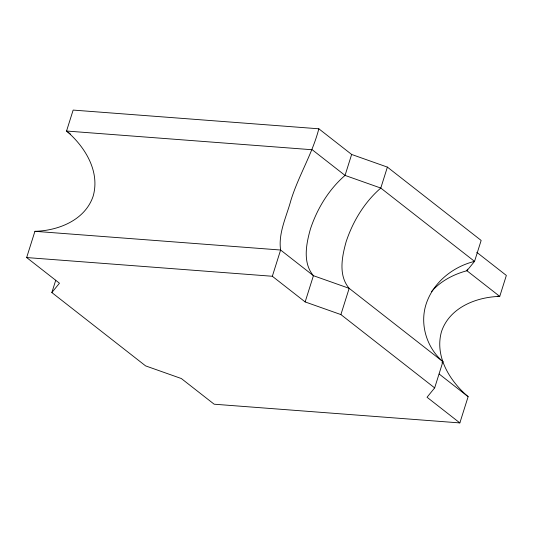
<?xml version="1.0" encoding="UTF-8"?>
<svg xmlns="http://www.w3.org/2000/svg" width="533" height="533" viewBox="0 0 533 533"><rect width="100%" height="100%" fill="white"/><g stroke="black" fill="none" stroke-linecap="round" stroke-linejoin="round"><path stroke-width="0.8" d="M476.755 252.296L506.35 275.441L499.747 296.395C476.262 297.014 449.579 307.541 441.524 331.519C434.415 356.377 449.752 381.048 468.127 396.672L459.852 422.916L214.166 404.207L181.353 378.543L145.609 365.891L51.848 292.564L59.463 283.216L26.65 257.559L34.925 231.315C58.403 230.696 85.087 220.169 93.148 196.184C100.251 171.326 84.914 146.662 66.545 131.031L73.148 110.084L318.834 128.793L351.647 154.457L387.391 167.109L481.152 240.436L474.543 261.383L466.928 270.731C453.523 274.348 440.618 281.064 431.43 291.664M51.848 292.564L55.745 280.218M459.852 422.916L427.04 397.252L434.655 387.904L340.893 314.577L305.149 301.931L272.336 276.267L280.611 250.024C278.133 233.188 286.514 216.565 290.838 200.561C298.393 175.89 312.411 153.81 318.834 128.793M305.149 301.931L313.424 275.688C302.418 262.736 306.242 243.921 310.426 228.997C317.188 208.616 328.748 189.555 345.044 175.41L351.647 154.457M340.893 314.577L349.168 288.34C338.162 275.381 341.986 256.573 346.164 241.642C352.933 221.268 364.485 202.2 380.789 188.056L387.391 167.109M467.421 269.178L466.928 270.731L499.747 296.395L497.256 296.201M434.655 387.904L442.923 361.66C426.786 347.776 419.531 324.584 426.1 304.156C433.156 282.47 452.764 266.74 474.543 261.383L380.789 188.056L345.044 175.41L312.231 149.746L66.545 131.031L70.403 134.056M441.91 362.906L442.923 361.66L349.168 288.34L313.424 275.688L280.611 250.024L34.925 231.315M26.65 257.559L272.336 276.267M439.172 374.026L468.127 396.672"/></g></svg>
